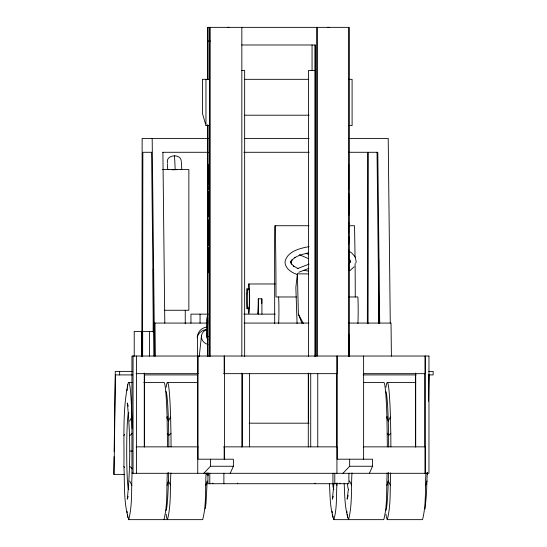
<?xml version="1.0" encoding="UTF-8"?>
<svg xmlns="http://www.w3.org/2000/svg" width="547" height="547" viewBox="0 0 547 547"><rect width="100%" height="100%" fill="white"/><g stroke="black" fill="none" stroke-linecap="round" stroke-linejoin="round"><path stroke-width="0.82" d="M207.935 79.329L207.935 27.35M209.795 483.712L209.795 473.237M209.795 27.35L209.795 356.364M223.88 483.712L223.88 473.237M241.842 447.043L241.842 373.04M312.057 70.474L312.057 44.984M314.969 356.562L314.976 44.984M315.332 356.5L315.345 44.984L241.678 44.984M316.829 356.029L316.829 27.35M317.205 356.029L317.205 27.35M348.883 356.364L348.883 27.35M349.068 356.357L349.068 27.35L207.751 27.35L207.751 79.329M141.741 356.193L141.776 331.427M141.837 356.774L142.145 138.432L208.414 138.432M142.541 356.774L142.856 152.285L151.792 152.285M142.637 356.193L142.671 331.427L154.179 331.427M153.146 332.07L153.242 269.015M367.352 323.55L367.591 152.285M368.063 323.55L368.322 152.285M378.627 323.55L378.722 259.64M127.793 384.78C122.412 411.638 124.347 439.309 123.923 466.536C124.812 484.218 123.417 502.556 128.73 519.65L202.698 519.65C206.575 504.56 205.166 488.444 206.096 472.936M208.236 252.673L208.229 255.887M348.548 236.543L348.924 236.995L348.706 244.181M208.769 225.788C209.357 227.805 210.096 252.468 208.489 243.005M114.084 456.738L113.831 474.379L124.737 474.379M114.152 451.453L115.28 371.386L132.347 371.386M114.022 474.379L115.424 374.914L132.497 374.914M428.581 387.57L428.759 374.791M427.576 472.676L427.357 474.379M428.581 401.266L428.951 374.914M128.73 519.65C132.606 504.56 131.198 488.444 132.128 472.936M163.95 519.65C167.833 504.56 166.418 488.444 167.348 472.936M168.626 472.478L168.442 480.97A59.842 3.152 -90 0 1 165.987 510.666M166.144 514.214L166.534 517.312L167.471 519.65C171.355 504.56 169.939 488.444 170.869 472.936M387.18 472.936C386.25 488.444 387.666 504.56 383.782 519.65L333.855 519.65C337.294 507.842 336.097 495.062 337.034 482.864M344.166 483.445C344.822 495.548 344.617 508.067 348.562 519.65C352.446 504.56 351.03 488.444 351.96 472.936M388.459 472.478L388.274 480.97A59.842 3.152 -90 0 1 385.82 510.666M425.928 472.936C424.998 488.444 426.407 504.56 422.53 519.65L387.303 519.65C391.187 504.56 389.779 488.444 390.708 472.936M425.101 508.854L426.516 493.367L427.207 472.478M208.626 252.461L209.33 262.389L208.776 272.707L208.318 270.293M348.747 270.416L348.719 264.29M208.277 250.936L208.769 247.326L209.303 254.642L208.749 255.066L208.557 251.9L209.166 264.304L208.598 272.707L208.038 267.558L208.38 263.716L208.728 267.791M348.733 259.367L348.712 249.555M333.978 483.233L332.412 499.172L333.287 496.232M348.699 232.96L348.747 222.26M208.523 222.144L208.94 220.038L209.474 227.354L208.715 227.771L208.523 224.605L209.139 237.015L208.564 245.418L208.01 240.27L208.345 236.427L208.722 236.427L208.701 239.832L208.571 240.591L208.345 236.427M348.706 215.621L348.836 213.911A11.35 0.595 -90 0 0 348.979 209.911L348.754 193.447M348.343 489.709L347.119 499.172L348.22 495.5M209.029 240.406L209.084 236.359M208.858 267.695L208.838 262.916M199.258 356.439L201.501 335.461M206.869 336.412L207.812 322.634L207.552 314.84L206.458 320.665L206.869 336.412L208.469 336.412M208.708 189.071L209.036 187.929A6.537 0.342 -90 0 0 209.2 183.901L208.763 164.531M208.017 189.071L208.879 189.071L209.214 187.929A6.537 0.342 90 0 0 209.378 183.901L209.227 166.288L209.029 164.64L208.017 164.531M308.433 273.883L297.383 273.883L295.852 287.531L297.083 323.592M350.278 261.001L350.306 262.416L349.67 259.285M205.269 508.854L206.034 502.871L207.183 480.97L205.822 485.346M128.162 496.232L127.28 499.172C130.576 467.343 130.521 434.838 127.314 403.002L128.278 406.243M167.081 485.346L168.442 480.97L170.602 485.346M386.914 485.346L388.274 480.97L390.435 485.346M425.655 485.346L427.016 480.97M355.81 263.08L356.179 261.712L355.29 257.261M349.164 263.504L350.278 260.974M230.212 473.305L233.384 466.256L233.384 459.2L198.028 459.2L198.028 356.029M369.382 473.305L372.555 466.256L372.555 459.2L337.198 459.2L337.198 356.029M129.694 421.122L131.854 416.746A68.601 3.617 -90 0 0 127.389 387.29M123.923 435.556L124.579 434.421M208.722 236.427L207.963 236.878M208.216 267.558L208.551 263.716M354.169 266.786L349.861 270.71M208.715 227.771L209.077 225.576L208.564 220.038L208.017 228.598L208.735 237.166M208.749 255.066L209.111 252.864L208.592 247.326L208.045 254.512L208.605 267.886L208.38 263.716M203.799 473.305L210.486 466.256L210.486 459.2M342.969 473.305L349.656 466.256L349.656 459.2M130.008 435.556L132.217 433.292M166.138 387.29A68.601 3.617 90 0 1 170.602 416.746L170.965 433.292L168.756 435.556L168.832 446.967M385.97 387.29A68.601 3.617 90 0 1 390.435 416.746L390.797 433.292L388.589 435.556L388.671 446.967M297.329 268.673L309.041 264.119M298.703 272.303L308.857 268.358M172.141 169.83L176.941 169.632M309.123 246.622C300.057 248.29 287.353 251.182 285.028 261.712C284.966 268.42 291.38 272.543 297.042 274.43M308.706 252.735L299.735 255.128L294.491 257.753L294.997 257.439L291.606 260.434L292.043 259.914L290.648 263.08L290.895 261.001L291.537 264.133L291.23 263.504L293.876 266.451L293.438 265.979L297.978 268.55L297.506 268.29M181.276 161.249C180.9 152.77 164.62 154.931 167.697 163.28M227.49 27.35L228.981 27.35M327.838 27.35L329.321 27.35M207.935 41.052L210.424 41.052M241.282 70.474L244.653 70.474L244.653 356.576M315.175 70.474L308.446 70.474L308.446 356.576M244.277 79.329L308.645 79.329M348.542 79.329L352.097 79.329L352.097 125.53L348.576 125.53M244.659 115.212L309.11 115.212M205.966 125.53L209.487 125.53L209.487 79.329L202.411 79.329L202.411 113.291L205.966 125.53L205.966 79.329M244.201 138.432L309.185 138.432M348.357 138.432L388.206 138.432L390.271 323.072M162.794 152.285L208.503 152.285M243.907 152.285L309.185 152.285M348.719 152.285L377.799 152.285L379.7 323.072M348.699 164.647L348.699 189.187M181.043 169.529L181.652 169.529M162.486 169.529L188.859 169.529L188.859 310.265L164.257 310.265M308.973 225.726L274.881 225.726A22.489 1.183 90 0 0 274.608 240.208L274.69 323.489M348.542 225.726L354.504 225.726A188.626 9.935 -90 0 1 355.024 257.261M209.098 227.354L209.474 227.354M348.548 236.995L348.924 236.995M248.947 283.975L275.264 283.975M296.447 296.973L275.996 296.973A188.626 9.935 90 0 0 275.257 225.726M348.425 296.973L357.882 296.973A19.159 1.012 -90 0 1 357.909 323.523M208.291 314.142L190.951 314.142L190.951 323.195M243.853 314.142L275.237 314.142M154.233 323.072L207.436 323.072M244.106 323.072L308.918 323.072M348.425 323.072L391.03 323.072L391.399 356.124M141.864 331.427L134.22 331.427L134.22 356.193M428.807 371.386L433.169 371.386L433.169 374.914L428.896 374.914M136.107 373.663L198.11 373.663M223.661 373.663L336.925 373.663L336.925 356.029M363.338 373.663L424.978 373.663L424.978 356.029M144.401 374.914L197.385 374.914M363.16 374.914L416.144 374.914M128.73 382.442L132.08 382.442M143.82 382.442L163.95 382.442A68.601 3.617 -90 0 1 167.081 416.746L167.532 446.817M167.471 382.442L197.665 382.442M363.652 382.442L383.782 382.442A68.601 3.617 90 0 1 386.914 416.746L387.365 446.817M387.303 382.442L415.816 382.442M249.111 423.187L309.034 423.187M136.107 446.858L198.11 446.858M223.661 446.858L336.925 446.858L336.925 473.305M363.338 446.858L424.978 446.858L424.978 473.305M130.118 451.049L132.34 451.049M210.486 466.256L233.384 466.256M349.656 466.256L372.555 466.256M206.643 474.379L208.352 474.379M168.414 169.529L168.838 169.529M303.708 270.3L308.604 271.148M306.197 253.439L308.474 254.417M299.51 254.786L308.631 258.69M348.849 251.237L351.441 252.707L354.982 256.632M130.008 466.536L132.217 468.8M348.651 489.449L348.124 488.608A38.447 2.024 90 0 1 347.495 483.787M128.894 413.067L128.634 412.643A38.447 2.024 90 0 0 126.706 452.834A38.447 2.024 90 0 0 128.819 489.449M387.276 433.292L388.589 435.556L388.274 421.122A59.842 3.152 -90 0 0 385.82 391.426M167.444 433.292L168.756 435.556L168.442 421.122A59.842 3.152 -90 0 0 165.987 391.426M123.923 466.536L124.579 467.671M297.383 273.883L298.382 314.19L303.435 323.53M349.526 480.97L351.687 485.346M335.899 483.158L336.979 485.346M129.694 480.97L131.854 485.346M387.303 519.65L386.367 517.312L385.977 514.214M329.458 483.445C330.115 495.548 329.909 508.067 333.855 519.65M298.382 314.19L301.999 323.38M207.621 474.379L208.161 475.897M208.708 262.225L208.284 258.252M208.899 240.502L208.742 237.972M346.846 511.213L347.037 512.71M347.229 514.214L347.625 517.312M332.138 511.213L332.33 512.71M332.521 514.214L332.918 517.312M127.013 511.213L127.205 512.71M127.396 514.214L127.793 517.312M208.653 233.631L208.503 231.955M181.344 161.946L181.768 168.961M167.437 164.168L167.676 168.961M208.865 252.652L208.927 255.066M132.107 428.328L131.854 416.746L131.868 418.448M209.077 226.342L209.098 227.771M377.047 152.285L378.962 323.639M349.13 356.097L348.918 337.41A10.625 10.379 14 0 0 348.815 336.056M197.631 356.097L197.419 337.41A10.625 10.379 14 0 1 207.224 327.038M162.897 152.285L164.797 323.072M154.992 323.072L155.362 356.124M152.175 138.432L154.603 356.124M151.581 152.285L153.857 356.035M390.797 433.292L390.886 446.817M390.449 418.448L390.435 416.746L388.274 421.122L386.914 416.746L386.927 418.448M170.965 433.292L171.054 446.817M170.616 418.448L170.602 416.746L168.442 421.122L167.081 416.746L167.088 418.448M261.774 298.819L261.781 300.467A14.817 0.779 -90 0 1 261.74 303.489M425.443 356.029L425.443 473.305M424.513 373.663L424.513 446.858M415.706 373.663L415.706 446.858M415.522 373.027L415.522 446.961M363.618 356.029L363.618 459.2M348.883 473.237L348.883 483.712L207.935 483.712L207.935 472.629M336.644 373.663L336.644 446.858M334.791 473.237L334.791 483.712M332.932 473.237L332.932 483.712M317.759 373.663L317.759 446.858M310.717 373.663L310.717 446.858M308.446 373.656L308.446 423.187M308.289 373.027L308.289 446.961M261.917 314.142L261.917 298.819L258.252 298.819L258.252 300.467A14.817 0.779 -90 0 1 257.384 313.383M258.396 298.819L258.396 314.142M249.446 373.663L249.446 446.858M242.403 373.663L242.403 446.858M241.842 27.35L241.842 356.029M224.448 356.029L224.448 459.2M224.167 356.029L224.167 373.663M224.167 446.858L224.167 458.803M209.98 27.35L209.98 356.357M208.195 169.604L208.195 173.837M208.195 178.917L208.195 183.99M207.935 125.297L207.935 356.562M207.751 124.648L207.751 356.5M200.058 314.142L200.058 323.195M197.747 356.029L197.747 373.663M197.747 446.858L197.747 473.305M197.474 373.663L197.474 446.858M185.248 310.265L185.248 323.81M149.522 331.427L149.522 356.193M144.449 373.663L144.449 446.858M144.264 373.027L144.264 446.961M136.572 356.029L136.572 473.305M133.051 356.029L133.051 473.305M119.643 371.386L119.643 374.914M348.651 334.203A8.786 7.877 6.1 0 1 348.76 339.598M208.017 339.325A3.528 3.159 6.1 0 1 206.923 335.571M208.065 344.473A8.786 7.877 6.1 0 1 201.412 337.171A8.786 7.877 6.1 0 1 207.019 329.444M278.628 296.973A19.159 1.012 90 0 1 278.662 323.523M355.092 263.661A188.626 9.935 -90 0 1 355.249 296.973M174.384 155.772A31.37 1.655 -90 0 1 174.746 160.38L174.814 161.515A31.37 1.655 -90 0 1 175.122 169.529M248.297 288.303A14.817 0.779 90 0 1 249.097 284.604A14.817 0.779 90 0 1 249.623 296.597L249.623 300.467A14.817 0.779 -90 0 1 249.083 312.809A14.817 0.779 -90 0 1 248.27 308.549M248.577 289.773A10.284 0.54 90 0 1 249.391 298.676A10.284 0.54 90 0 1 248.577 307.585M197.111 337.28A10.625 10.379 14 0 1 207.279 329.574M315.27 483.712A17.634 0.93 90 0 1 315.031 483.11M340.145 483.712A17.634 0.93 -90 0 1 339.906 483.11M237.829 483.712A17.634 0.93 -90 0 1 237.583 483.11M212.954 483.712A17.634 0.93 -90 0 1 212.708 483.11M333.943 489.449A38.447 2.024 -90 0 1 332.788 483.787M127.013 390.667A68.601 3.617 -90 0 1 127.198 388.876M208.263 202.445L208.53 211.149L208.53 197.187L208.263 202.445M209.2 203.949L208.544 216.824L208.051 213.795A11.35 0.595 -90 0 1 207.915 209.795L207.963 196.633L208.53 191.45L209.2 203.949M208.756 171.779L208.592 174.158L208.592 169.502L208.756 171.779M208.933 171.779L208.845 174.001L208.421 174.158L208.421 169.502L208.851 169.652L208.933 171.779M208.81 181.235C208.469 192.339 208.421 170.589 208.81 181.235M208.988 181.235L208.886 183.621L208.421 183.799L208.421 178.828L208.886 178.992L208.988 181.235M428.964 356.029L131.936 356.029L131.936 473.305L428.964 473.305L428.964 356.029M246.622 293.534A10.284 0.54 90 0 0 247.094 308.959A10.284 0.54 90 0 0 247.559 293.534A10.284 0.54 90 0 0 246.622 293.534"/></g></svg>
